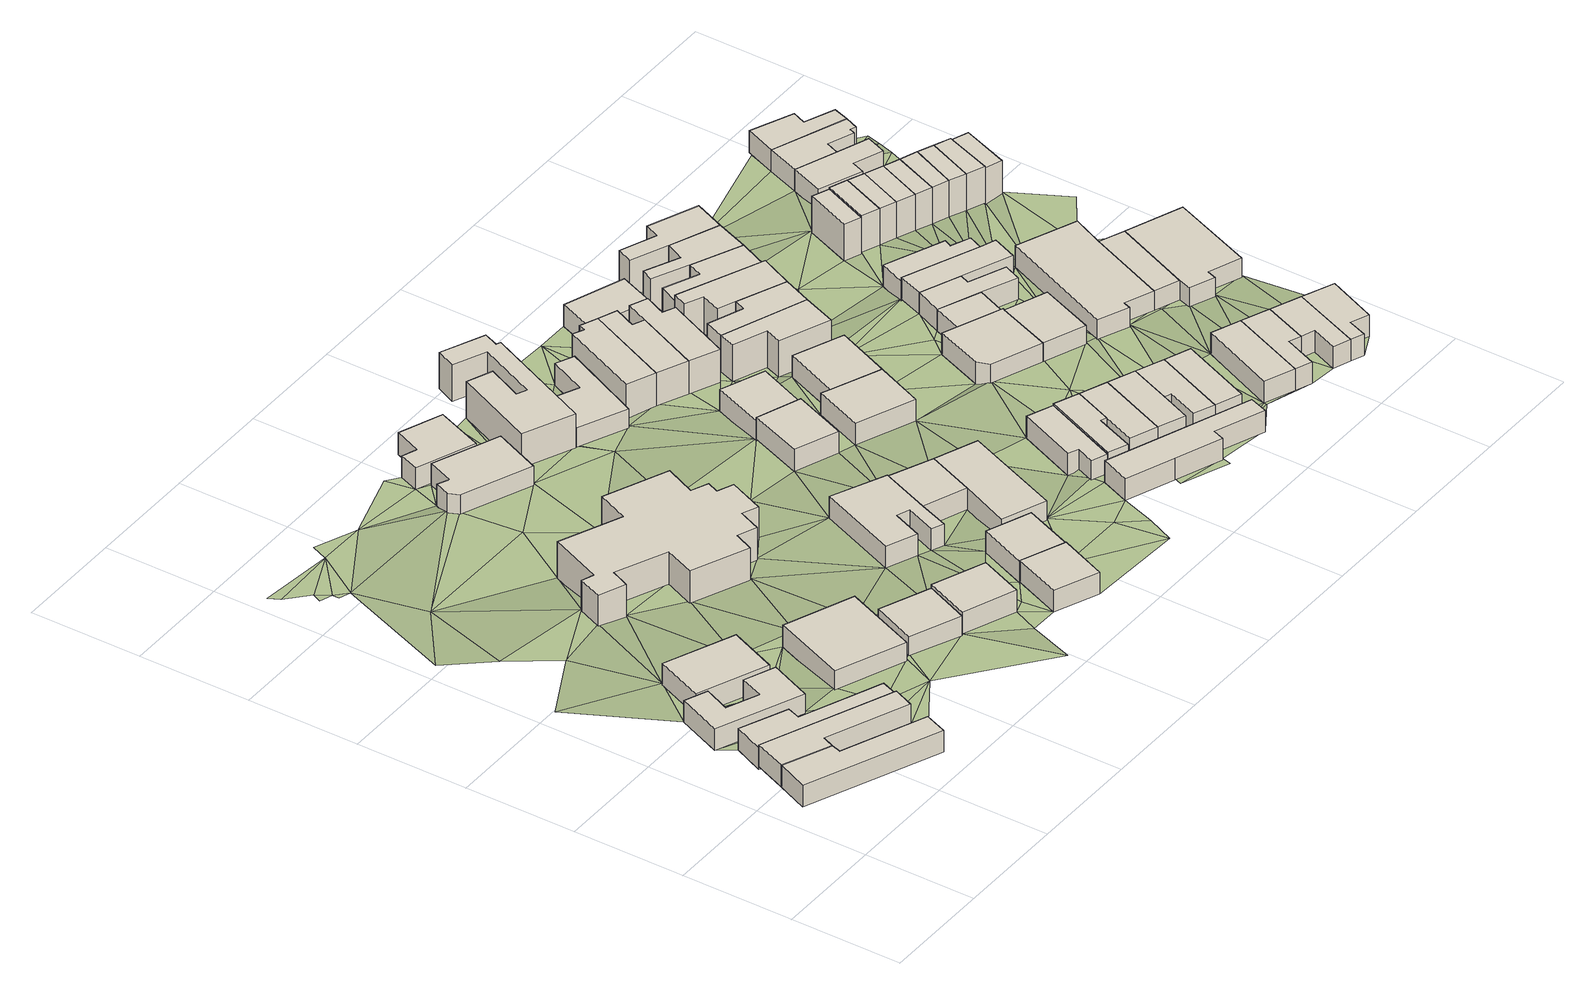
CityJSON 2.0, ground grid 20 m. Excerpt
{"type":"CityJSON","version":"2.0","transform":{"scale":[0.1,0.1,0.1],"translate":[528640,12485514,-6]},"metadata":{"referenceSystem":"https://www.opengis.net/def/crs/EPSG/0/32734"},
"CityObjects":{
"building1":{"type":"Building","attributes":{"address":"33 Aberdeen Street Woodstock Cape Town","building":"house","building:levels":1,"building_height":4.1,"plus_code":"4FRW3FC2+F9C","ground_height":13.81,"roof_height":17.91},"geometry":[{"type":"Solid","lod":"1","boundaries":[[[[0,1,2,3]],[[1,4,5,2]],[[4,6,7,5]],[[6,8,9,7]],[[8,10,11,9]],[[10,0,3,11]],[[3,2,5,7,9,11]],[[10,8,6,4,1,0]]]]}]},
"building2":{"type":"Building","attributes":{"address":"31 Aberdeen Street Woodstock Cape Town","building":"house","building:levels":1,"building_height":4.1,"plus_code":"4FRW3FC2+F9R","ground_height":13.81,"roof_height":17.91},"geometry":[{"type":"Solid","lod":"1","boundaries":[[[[1,0,3,2]],[[0,12,13,3]],[[12,14,15,13]],[[14,16,17,15]],[[16,18,19,17]],[[18,1,2,19]],[[2,3,13,15,17,19]],[[18,16,14,12,0,1]]]]}]},
"building3":{"type":"Building","attributes":{"address":"29 Aberdeen Street Woodstock Cape Town","building":"house","building:levels":1,"building_height":4.1,"plus_code":"4FRW3FC2+G94","ground_height":13.25,"roof_height":17.35},"geometry":[{"type":"Solid","lod":"1","boundaries":[[[[20,21,22,23]],[[21,24,25,22]],[[24,26,27,25]],[[26,28,29,27]],[[28,30,31,29]],[[30,20,23,31]],[[23,22,25,27,29,31]],[[30,28,26,24,21,20]]]]}]},
"building4":{"type":"Building","attributes":{"address":"Briggs Cottage (NOAH) 28 Aberdeen Street Woodstock Cape Town","building":"house","building:levels":1,"building:use":"residential","beds":"5","amenity":"social_facility","social_facility":"group_home","operator":"Neighbourhood Old Age Home (NOAH)","operator:type":"ngo","building_height":4.1,"plus_code":"4FRW3FC2+H85","ground_height":13.25,"roof_height":17.35},"geometry":[{"type":"Solid","lod":"1","boundaries":[[[[32,33,34,35]],[[33,36,37,34]],[[36,38,39,37]],[[38,40,41,39]],[[40,42,43,41]],[[42,44,45,43]],[[44,46,47,45]],[[46,32,35,47]],[[35,34,37,39,41,43,45,47]],[[46,44,42,40,38,36,33,32]]]]}]},
"building5":{"type":"Building","attributes":{"address":"25 Aberdeen Street Woodstock Cape Town","building":"house","building:levels":1,"building_height":4.1,"plus_code":"4FRW3FC2+H9Q","ground_height":12.96,"roof_height":17.06},"geometry":[{"type":"Solid","lod":"1","boundaries":[[[[48,49,50,51]],[[49,52,53,50]],[[52,54,55,53]],[[54,48,51,55]],[[51,50,53,55]],[[54,52,49,48]]]]}]},
"building6":{"type":"Building","attributes":{"address":"Pothier House (NOAH) Poitier House 2 Regent Square Woodstock Cape Town","building":"house","building:levels":1,"building:use":"residential","beds":"8","amenity":"social_facility","social_facility":"group_home","operator":"Neighbourhood Old Age Home (NOAH)","operator:type":"ngo","building_height":4.1,"plus_code":"4FRW3FC2+GFV","ground_height":12.96,"roof_height":17.06},"geometry":[{"type":"Solid","lod":"1","boundaries":[[[[56,57,58,59]],[[57,60,61,58]],[[60,62,63,61]],[[62,56,59,63]],[[59,58,61,63]],[[62,60,57,56]]]]}]},
"building7":{"type":"Building","attributes":{"address":"4 Regent Square Woodstock Cape Town","building":"house","building:levels":1,"building_height":4.1,"plus_code":"4FRW3FC2+GG6","ground_height":12.96,"roof_height":17.06},"geometry":[{"type":"Solid","lod":"1","boundaries":[[[[64,65,66,67]],[[65,68,69,66]],[[68,70,71,69]],[[70,64,67,71]],[[67,66,69,71]],[[70,68,65,64]]]]}]},
"building8":{"type":"Building","attributes":{"address":"Woodstock Baptist Church Woodstock Cape Town","building":"church","building:levels":2,"amenity":"place_of_worship","building_height":6.9,"plus_code":"4FRW3FC2+MFH","ground_height":10.85,"roof_height":17.75},"geometry":[{"type":"Solid","lod":"1","boundaries":[[[[72,73,74,75]],[[73,76,77,74]],[[76,78,79,77]],[[78,80,81,79]],[[80,82,83,81]],[[82,84,85,83]],[[84,86,87,85]],[[86,88,89,87]],[[88,90,91,89]],[[90,92,93,91]],[[92,94,95,93]],[[94,96,97,95]],[[96,98,99,97]],[[98,100,101,99]],[[100,102,103,101]],[[102,104,105,103]],[[104,106,107,105]],[[106,108,109,107]],[[108,110,111,109]],[[110,72,75,111]],[[75,74,77,79,81,83,85,87,89,91,93,95,97,99,101,103,105,107,109,111]],[[110,108,106,104,102,100,98,96,94,92,90,88,86,84,82,80,78,76,73,72]]]]}]},
"building9":{"type":"Building","attributes":{"address":"6 Regent Square Woodstock Cape Town","building":"house","building:levels":1,"building_height":4.1,"plus_code":"4FRW3FC2+GH2","ground_height":13.62,"roof_height":17.72},"geometry":[{"type":"Solid","lod":"1","boundaries":[[[[112,113,114,115]],[[113,116,117,114]],[[116,118,119,117]],[[118,112,115,119]],[[115,114,117,119]],[[118,116,113,112]]]]}]},
"building10":{"type":"Building","attributes":{"address":"58 Essex Street Woodstock Cape Town","building":"house","building:levels":1,"building_height":4.1,"plus_code":"4FRW3FC2+FJC","ground_height":13.62,"roof_height":17.72},"geometry":[{"type":"Solid","lod":"1","boundaries":[[[[120,121,122,123]],[[121,124,125,122]],[[124,126,127,125]],[[126,120,123,127]],[[123,122,125,127]],[[126,124,121,120]]]]}]},
"building11":{"type":"Building","attributes":{"address":"23 Aberdeen Street Woodstock Cape Town","building":"house","building:levels":1,"building_height":4.1,"plus_code":"4FRW3FC2+QGR","ground_height":10.06,"roof_height":14.16},"geometry":[{"type":"Solid","lod":"1","boundaries":[[[[128,129,130,131]],[[129,132,133,130]],[[132,134,135,133]],[[134,136,137,135]],[[136,138,139,137]],[[138,140,141,139]],[[140,128,131,141]],[[131,130,133,135,137,139,141]],[[140,138,136,134,132,129,128]]]]}]},
"building12":{"type":"Building","attributes":{"address":"56 Essex Street Woodstock Cape Town","building":"house","building:levels":1,"building_height":4.1,"plus_code":"4FRW3FC2+GJ3","ground_height":13.47,"roof_height":17.57},"geometry":[{"type":"Solid","lod":"1","boundaries":[[[[142,143,144,145]],[[143,146,147,144]],[[146,148,149,147]],[[148,142,145,149]],[[145,144,147,149]],[[148,146,143,142]]]]}]},
"building13":{"type":"Building","attributes":{"address":"21 Aberdeen Street Woodstock Cape Town","building":"house","building:levels":1,"building_height":4.1,"plus_code":"4FRW3FC2+RGJ","ground_height":10.06,"roof_height":14.16},"geometry":[{"type":"Solid","lod":"1","boundaries":[[[[150,151,152,153]],[[151,154,155,152]],[[154,156,157,155]],[[156,158,159,157]],[[158,160,161,159]],[[160,150,153,161]],[[153,152,155,157,159,161]],[[160,158,156,154,151,150]]]]}]},
"building14":{"type":"Building","attributes":{"address":"8 Regent Road Woodstock Cape Town","building":"house","building:levels":1,"building_height":4.1,"plus_code":"4FRW3FC2+HHQ","ground_height":12.81,"roof_height":16.91},"geometry":[{"type":"Solid","lod":"1","boundaries":[[[[162,163,164,165]],[[163,166,167,164]],[[166,168,169,167]],[[168,170,171,169]],[[170,172,173,171]],[[172,174,175,173]],[[174,176,177,175]],[[176,178,179,177]],[[178,162,165,179]],[[165,164,167,169,171,173,175,177,179]],[[178,176,174,172,170,168,166,163,162]]]]}]},
"building15":{"type":"Building","attributes":{"address":"10 Regent Road Woodstock Cape Town","building":"house","building:levels":1,"building_height":4.1,"plus_code":"4FRW3FC2+HJH","ground_height":12.68,"roof_height":16.78},"geometry":[{"type":"Solid","lod":"1","boundaries":[[[[180,181,182,183]],[[181,184,185,182]],[[184,186,187,185]],[[186,180,183,187]],[[183,182,185,187]],[[186,184,181,180]]]]}]},
"building16":{"type":"Building","attributes":{"address":"12 Regent Road Woodstock Cape Town","building":"house","building:levels":1,"building_height":4.1,"plus_code":"4FRW3FC2+GMR","ground_height":12.68,"roof_height":16.78},"geometry":[{"type":"Solid","lod":"1","boundaries":[[[[186,184,185,187]],[[184,188,189,185]],[[188,190,191,189]],[[190,192,193,191]],[[192,186,187,193]],[[187,185,189,191,193]],[[192,190,188,184,186]]]]}]},
"building17":{"type":"Building","attributes":{"address":"1 Regent Square Woodstock Cape Town","building":"house","building:levels":2,"building_height":6.9,"plus_code":"4FRW3FC2+RHF","ground_height":10.1,"roof_height":17},"geometry":[{"type":"Solid","lod":"1","boundaries":[[[[194,195,196,197]],[[195,198,199,196]],[[198,200,201,199]],[[200,202,203,201]],[[202,204,205,203]],[[204,206,207,205]],[[206,208,209,207]],[[208,210,211,209]],[[210,212,213,211]],[[212,214,215,213]],[[214,216,217,215]],[[216,194,197,217]],[[197,196,199,201,203,205,207,209,211,213,215,217]],[[216,214,212,210,208,206,204,202,200,198,195,194]]]]}]},
"building18":{"type":"Building","attributes":{"address":"3 Regent Square Woodstock Cape Town","building":"house","building:levels":1,"building_height":4.1,"plus_code":"4FRW3FC2+QJJ","ground_height":10.1,"roof_height":14.2},"geometry":[{"type":"Solid","lod":"1","boundaries":[[[[218,219,220,221]],[[219,222,223,220]],[[222,224,225,223]],[[224,226,227,225]],[[226,228,229,227]],[[228,218,221,229]],[[221,220,223,225,227,229]],[[228,226,224,222,219,218]]]]}]},
"building19":{"type":"Building","attributes":{"address":"13 Regent Square Woodstock Cape Town","building":"house","building:levels":1,"building_height":4.1,"plus_code":"4FRW3FC2+MJH","ground_height":11.91,"roof_height":16.01},"geometry":[{"type":"Solid","lod":"1","boundaries":[[[[230,231,232,233]],[[231,234,235,232]],[[234,236,237,235]],[[236,230,233,237]],[[233,232,235,237]],[[236,234,231,230]]]]}]},
"building20":{"type":"Building","attributes":{"address":"11 Regent Square Woodstock Cape Town","building":"house","building:levels":1,"building_height":4.1,"plus_code":"4FRW3FC2+PM3","ground_height":11.24,"roof_height":15.34},"geometry":[{"type":"Solid","lod":"1","boundaries":[[[[238,239,240,241]],[[239,242,243,240]],[[242,244,245,243]],[[244,238,241,245]],[[241,240,243,245]],[[244,242,239,238]]]]}]},
"building21":{"type":"Building","attributes":{"address":"5 Regent Square Woodstock Cape Town","building":"house","building:levels":2,"building_height":6.9,"plus_code":"4FRW3FC2+QJQ","ground_height":10.25,"roof_height":17.15},"geometry":[{"type":"Solid","lod":"1","boundaries":[[[[246,247,248,249]],[[247,250,251,248]],[[250,252,253,251]],[[252,254,255,253]],[[254,256,257,255]],[[256,246,249,257]],[[249,248,251,253,255,257]],[[256,254,252,250,247,246]]]]}]},
"building22":{"type":"Building","attributes":{"address":"14 Regent Road Woodstock Cape Town","building":"house","building:levels":1,"building_height":4.1,"plus_code":"4FRW3FC2+GPW","ground_height":12.68,"roof_height":16.78},"geometry":[{"type":"Solid","lod":"1","boundaries":[[[[258,259,260,261]],[[259,262,263,260]],[[262,264,265,263]],[[264,266,267,265]],[[266,268,269,267]],[[268,258,261,269]],[[261,260,263,265,267,269]],[[268,266,264,262,259,258]]]]}]},
"building23":{"type":"Building","attributes":{"address":"44 Essex Street Woodstock Cape Town","building":"house","building:levels":1,"building_height":4.1,"plus_code":"4FRW3FC2+MP2","ground_height":11.95,"roof_height":16.05},"geometry":[{"type":"Solid","lod":"1","boundaries":[[[[270,271,272,273]],[[271,274,275,272]],[[274,276,277,275]],[[276,278,279,277]],[[278,270,273,279]],[[273,272,275,277,279]],[[278,276,274,271,270]]]]}]},
"building24":{"type":"Building","attributes":{"address":"7 Regent Square Woodstock Cape Town","building":"house","building:levels":2,"building_height":6.9,"plus_code":"4FRW3FC2+QMF","ground_height":10.25,"roof_height":17.15},"geometry":[{"type":"Solid","lod":"1","boundaries":[[[[280,281,282,283]],[[281,284,285,282]],[[284,246,249,285]],[[246,256,257,249]],[[256,286,287,257]],[[286,280,283,287]],[[283,282,285,249,257,287]],[[286,256,246,284,281,280]]]]}]},
"building25":{"type":"Building","attributes":{"address":"16 Regent Road Woodstock Cape Town","building":"house","building:levels":1,"building_height":4.1,"plus_code":"4FRW3FC2+GQR","ground_height":12.93,"roof_height":17.03},"geometry":[{"type":"Solid","lod":"1","boundaries":[[[[288,289,290,291]],[[289,292,293,290]],[[292,294,295,293]],[[294,296,297,295]],[[296,298,299,297]],[[298,288,291,299]],[[291,290,293,295,297,299]],[[298,296,294,292,289,288]]]]}]},
"building26":{"type":"Building","attributes":{"address":"47 Essex Street Woodstock Cape Town","building":"house","building:levels":1,"building_height":4.1,"plus_code":"4FRW3FC2+FQJ","ground_height":13.47,"roof_height":17.57},"geometry":[{"type":"Solid","lod":"1","boundaries":[[[[300,301,302,303]],[[301,304,305,302]],[[304,306,307,305]],[[306,308,309,307]],[[308,310,311,309]],[[310,312,313,311]],[[312,300,303,313]],[[303,302,305,307,309,311,313]],[[312,310,308,306,304,301,300]]]]}]},
"building27":{"type":"Building","attributes":{"address":"9 Regent Square Woodstock Cape Town","building":"house","building:levels":2,"building_height":6.9,"plus_code":"4FRW3FC2+QM8","ground_height":10.25,"roof_height":17.15},"geometry":[{"type":"Solid","lod":"1","boundaries":[[[[280,286,287,283]],[[286,314,315,287]],[[314,316,317,315]],[[316,318,319,317]],[[318,320,321,319]],[[320,322,323,321]],[[322,280,283,323]],[[283,287,315,317,319,321,323]],[[322,320,318,316,314,286,280]]]]}]},
"building28":{"type":"Building","attributes":{"address":"18 Regent Road Woodstock Cape Town","building":"house","building:levels":1,"building_height":4.1,"plus_code":"4FRW3FC2+GQ7","ground_height":12.93,"roof_height":17.03},"geometry":[{"type":"Solid","lod":"1","boundaries":[[[[298,296,297,299]],[[296,324,325,297]],[[324,326,327,325]],[[326,328,329,327]],[[328,298,299,329]],[[299,297,325,327,329]],[[328,326,324,296,298]]]]}]},
"building29":{"type":"Building","attributes":{"address":"42 Essex Street Woodstock Cape Town","building":"house","building:levels":1,"building_height":4.1,"plus_code":"4FRW3FC2+MPM","ground_height":11.95,"roof_height":16.05},"geometry":[{"type":"Solid","lod":"1","boundaries":[[[[270,330,331,273]],[[330,332,333,331]],[[332,271,272,333]],[[271,270,273,272]],[[273,331,333,272]],[[271,332,330,270]]]]}]},
"building30":{"type":"Building","attributes":{"address":"40 Essex Street Woodstock Cape Town","building":"house","building:levels":2,"building_height":6.9,"plus_code":"4FRW3FC2+PP8","ground_height":11.22,"roof_height":18.12},"geometry":[{"type":"Solid","lod":"1","boundaries":[[[[334,335,336,337]],[[335,338,339,336]],[[338,340,341,339]],[[340,342,343,341]],[[342,344,345,343]],[[344,334,337,345]],[[337,336,339,341,343,345]],[[344,342,340,338,335,334]]]]}]},
"building31":{"type":"Building","attributes":{"address":"20 Regent Road Woodstock Cape Town","building":"house","building:levels":1,"building_height":4.1,"plus_code":"4FRW3FC2+GQH","ground_height":12.93,"roof_height":17.03},"geometry":[{"type":"Solid","lod":"1","boundaries":[[[[328,326,327,329]],[[326,346,347,327]],[[346,348,349,347]],[[348,350,351,349]],[[350,328,329,351]],[[329,327,347,349,351]],[[350,348,346,326,328]]]]}]},
"building32":{"type":"Building","attributes":{"address":"30A Essex Street Woodstock Cape Town","building":"house","building:levels":1,"building_height":4.1,"plus_code":"4FRW3FC2+RPC","ground_height":10.25,"roof_height":14.35},"geometry":[{"type":"Solid","lod":"1","boundaries":[[[[352,353,354,355]],[[353,356,357,354]],[[356,358,359,357]],[[358,352,355,359]],[[355,354,357,359]],[[358,356,353,352]]]]}]},
"building33":{"type":"Building","attributes":{"address":"38 Essex Street Woodstock Cape Town","building":"house","building:levels":2,"building_height":6.9,"plus_code":"4FRW3FC2+PPQ","ground_height":11.22,"roof_height":18.12},"geometry":[{"type":"Solid","lod":"1","boundaries":[[[[334,360,361,337]],[[360,362,363,361]],[[362,364,365,363]],[[364,366,367,365]],[[366,335,336,367]],[[335,334,337,336]],[[337,361,363,365,367,336]],[[335,366,364,362,360,334]]]]}]},
"building34":{"type":"Building","attributes":{"address":"22 Regent Road Woodstock Cape Town","building":"house","building:levels":1,"building_height":4.1,"plus_code":"4FRW3FC2+GR7","ground_height":12.93,"roof_height":17.03},"geometry":[{"type":"Solid","lod":"1","boundaries":[[[[350,348,349,351]],[[348,368,369,349]],[[368,370,371,369]],[[370,372,373,371]],[[372,374,375,373]],[[374,350,351,375]],[[351,349,369,371,373,375]],[[374,372,370,368,348,350]]]]}]},
"building35":{"type":"Building","attributes":{"address":"36 Essex Street Woodstock Cape Town","building":"house","building:levels":2,"building_height":6.9,"plus_code":"4FRW3FC2+QP9","ground_height":11.22,"roof_height":18.12},"geometry":[{"type":"Solid","lod":"1","boundaries":[[[[360,376,377,361]],[[376,378,379,377]],[[378,380,381,379]],[[380,382,383,381]],[[382,384,385,383]],[[384,362,363,385]],[[362,360,361,363]],[[361,377,379,381,383,385,363]],[[362,384,382,380,378,376,360]]]]}]},
"building36":{"type":"Building","attributes":{"address":"24 Regent Road Woodstock Cape Town","building":"house","building:levels":1,"building_height":4.1,"plus_code":"4FRW3FC2+GR4","ground_height":12.93,"roof_height":17.03},"geometry":[{"type":"Solid","lod":"1","boundaries":[[[[374,372,373,375]],[[372,386,387,373]],[[386,388,389,387]],[[388,374,375,389]],[[375,373,387,389]],[[388,386,372,374]]]]}]},
"building37":{"type":"Building","attributes":{"address":"45 Essex Street Woodstock Cape Town","building":"house","building:levels":1,"building_height":4.1,"plus_code":"4FRW3FC2+JQH","ground_height":12.08,"roof_height":16.18},"geometry":[{"type":"Solid","lod":"1","boundaries":[[[[390,391,392,393]],[[391,394,395,392]],[[394,396,397,395]],[[396,398,399,397]],[[398,400,401,399]],[[400,402,403,401]],[[402,404,405,403]],[[404,390,393,405]],[[393,392,395,397,399,401,403,405]],[[404,402,400,398,396,394,391,390]]]]}]},
"building38":{"type":"Building","attributes":{"address":"34 Essex Street Woodstock Cape Town","building":"house","building:levels":2,"building_height":6.9,"plus_code":"4FRW3FC2+QQF","ground_height":10.25,"roof_height":17.15},"geometry":[{"type":"Solid","lod":"1","boundaries":[[[[406,407,408,409]],[[407,410,411,408]],[[410,412,413,411]],[[412,414,415,413]],[[414,416,417,415]],[[416,406,409,417]],[[409,408,411,413,415,417]],[[416,414,412,410,407,406]]]]}]},
"building39":{"type":"Building","attributes":{"address":"32 Essex Street Woodstock Cape Town","building":"house","building:levels":2,"building_height":6.9,"plus_code":"4FRW3FC2+QQV","ground_height":10.25,"roof_height":17.15},"geometry":[{"type":"Solid","lod":"1","boundaries":[[[[407,418,419,408]],[[418,420,421,419]],[[420,422,423,421]],[[422,424,425,423]],[[424,426,427,425]],[[426,410,411,427]],[[410,407,408,411]],[[408,419,421,423,425,427,411]],[[410,426,424,422,420,418,407]]]]}]},
"building40":{"type":"Building","attributes":{"address":"43 Essex Street Woodstock Cape Town","building":"house","building:levels":1,"building_height":4.1,"plus_code":"4FRW3FC2+JRV","ground_height":12.08,"roof_height":16.18},"geometry":[{"type":"Solid","lod":"1","boundaries":[[[[398,396,397,399]],[[396,428,429,397]],[[428,430,431,429]],[[430,398,399,431]],[[399,397,429,431]],[[430,428,396,398]]]]}]},
"building41":{"type":"Building","attributes":{"address":"26 Regent Road Woodstock Cape Town","building":"house","building:levels":1,"building_height":4.1,"plus_code":"4FRW3FC2+FVV","ground_height":13.96,"roof_height":18.06},"geometry":[{"type":"Solid","lod":"1","boundaries":[[[[432,433,434,435]],[[433,436,437,434]],[[436,438,439,437]],[[438,432,435,439]],[[435,434,437,439]],[[438,436,433,432]]]]}]},
"building42":{"type":"Building","attributes":{"address":"Jou Ma Se Kos Regent Road Woodstock Cape Town","building":"retail","building:levels":1,"amenity":"fast_food","building_height":4.1,"plus_code":"4FRW3FC2+JR4","ground_height":12.08,"roof_height":16.18},"geometry":[{"type":"Solid","lod":"1","boundaries":[[[[390,440,441,393]],[[440,442,443,441]],[[442,391,392,443]],[[391,390,393,392]],[[393,441,443,392]],[[391,442,440,390]]]]}]},
"building43":{"type":"Building","attributes":{"address":"30 Essex Street Woodstock Cape Town","building":"house","building:levels":2,"building_height":6.9,"plus_code":"4FRW3FC2+RQ8","ground_height":10.25,"roof_height":17.15},"geometry":[{"type":"Solid","lod":"1","boundaries":[[[[418,444,445,419]],[[444,446,447,445]],[[446,448,449,447]],[[448,450,451,449]],[[450,452,453,451]],[[452,420,421,453]],[[420,418,419,421]],[[419,445,447,449,451,453,421]],[[420,452,450,448,446,444,418]]]]}]},
"building44":{"type":"Building","attributes":{"address":"28 Regent Road Woodstock Cape Town","building":"house","building:levels":1,"building_height":4.1,"plus_code":"4FRW3FC2+FVX","ground_height":13.96,"roof_height":18.06},"geometry":[{"type":"Solid","lod":"1","boundaries":[[[[433,432,435,434]],[[432,454,455,435]],[[454,456,457,455]],[[456,458,459,457]],[[458,460,461,459]],[[460,433,434,461]],[[434,435,455,457,459,461]],[[460,458,456,454,432,433]]]]}]},
"building45":{"type":"Building","attributes":{"address":"41 Essex Street Woodstock Cape Town","building":"house","building:levels":1,"building_height":4.1,"plus_code":"4FRW3FC2+MR4","ground_height":12.08,"roof_height":16.18},"geometry":[{"type":"Solid","lod":"1","boundaries":[[[[430,428,429,431]],[[428,462,463,429]],[[462,464,465,463]],[[464,466,467,465]],[[466,468,469,467]],[[468,470,471,469]],[[470,430,431,471]],[[431,429,463,465,467,469,471]],[[470,468,466,464,462,428,430]]]]}]},
"building46":{"type":"Building","attributes":{"address":"39 Essex Street Woodstock Cape Town","building":"house","building:levels":1,"building_height":4.1,"plus_code":"4FRW3FC2+MRH","ground_height":12.08,"roof_height":16.18},"geometry":[{"type":"Solid","lod":"1","boundaries":[[[[470,468,469,471]],[[468,472,473,469]],[[472,474,475,473]],[[474,476,477,475]],[[476,478,479,477]],[[478,470,471,479]],[[471,469,473,475,477,479]],[[478,476,474,472,468,470]]]]}]},
"building47":{"type":"Building","attributes":{"address":"30 Regent Road Woodstock Cape Town","building":"house","building:levels":1,"building_height":4.1,"plus_code":"4FRW3FC2+FWM","ground_height":13.96,"roof_height":18.06},"geometry":[{"type":"Solid","lod":"1","boundaries":[[[[460,458,459,461]],[[458,480,481,459]],[[480,482,483,481]],[[482,484,485,483]],[[484,486,487,485]],[[486,460,461,487]],[[461,459,481,483,485,487]],[[486,484,482,480,458,460]]]]}]},
"building48":{"type":"Building","attributes":{"address":"37 Essex Street Woodstock Cape Town","building":"house","building:levels":1,"building_height":4.1,"plus_code":"4FRW3FC2+MVR","ground_height":11.22,"roof_height":15.32},"geometry":[{"type":"Solid","lod":"1","boundaries":[[[[488,489,490,491]],[[489,492,493,490]],[[492,494,495,493]],[[494,496,497,495]],[[496,498,499,497]],[[498,488,491,499]],[[491,490,493,495,497,499]],[[498,496,494,492,489,488]]]]}]},
"building49":{"type":"Building","attributes":{"address":"32 Regent Road Woodstock Cape Town","building":"house","building:levels":1,"building_height":4.1,"plus_code":"4FRW3FC2+FWH","ground_height":13.96,"roof_height":18.06},"geometry":[{"type":"Solid","lod":"1","boundaries":[[[[486,484,485,487]],[[484,500,501,485]],[[500,502,503,501]],[[502,504,505,503]],[[504,506,507,505]],[[506,486,487,507]],[[487,485,501,503,505,507]],[[506,504,502,500,484,486]]]]}]},
"building50":{"type":"Building","attributes":{"address":"Neighbourhood Old Aged Homes - N O A H 17 Regent Road Woodstock Cape Town","building":"office","building:levels":1,"building_height":4.1,"plus_code":"4FRW3FC2+JV5","ground_height":12.24,"roof_height":16.34},"geometry":[{"type":"Solid","lod":"1","boundaries":[[[[508,509,510,511]],[[509,512,513,510]],[[512,514,515,513]],[[514,516,517,515]],[[516,518,519,517]],[[518,520,521,519]],[[520,508,511,521]],[[511,510,513,515,517,519,521]],[[520,518,516,514,512,509,508]]]]}]},
"building51":{"type":"Building","attributes":{"address":"1 Dublin Street Mews Woodstock Cape Town","building":"house","building:levels":2,"building_height":6.9,"plus_code":"4FRW3FC2+QV2","ground_height":11.22,"roof_height":18.12},"geometry":[{"type":"Solid","lod":"1","boundaries":[[[[522,523,524,525]],[[523,526,527,524]],[[526,528,529,527]],[[528,522,525,529]],[[525,524,527,529]],[[528,526,523,522]]]]}]},
"building52":{"type":"Building","attributes":{"address":"2 Dublin Street Mews Woodstock Cape Town","building":"house","building:levels":2,"building_height":6.9,"plus_code":"4FRW3FC2+QV3","ground_height":11.55,"roof_height":18.45},"geometry":[{"type":"Solid","lod":"1","boundaries":[[[[530,531,532,533]],[[531,534,535,532]],[[534,536,537,535]],[[536,530,533,537]],[[533,532,535,537]],[[536,534,531,530]]]]}]},
"building53":{"type":"Building","attributes":{"address":"Woodstock Centre Regent Road Woodstock Cape Town","building":"yes","building:levels":1,"operator":"NOAH","building_height":4.1,"plus_code":"4FRW3FC2+HWV","ground_height":12.24,"roof_height":16.34},"geometry":[{"type":"Solid","lod":"1","boundaries":[[[[508,538,539,511]],[[538,540,541,539]],[[540,509,510,541]],[[509,508,511,510]],[[511,539,541,510]],[[509,540,538,508]]]]}]},
"building54":{"type":"Building","attributes":{"address":"3 Dublin Street Mews Woodstock Cape Town","building":"house","building:levels":2,"building_height":6.9,"plus_code":"4FRW3FC2+PVW","ground_height":11.55,"roof_height":18.45},"geometry":[{"type":"Solid","lod":"1","boundaries":[[[[542,530,533,543]],[[530,536,537,533]],[[536,544,545,537]],[[544,542,543,545]],[[543,533,537,545]],[[544,536,530,542]]]]}]},
"building55":{"type":"Building","attributes":{"address":"4 Dublin Street Mews Woodstock Cape Town","building":"house","building:levels":2,"building_height":6.9,"plus_code":"4FRW3FC2+PVX","ground_height":11.55,"roof_height":18.45},"geometry":[{"type":"Solid","lod":"1","boundaries":[[[[546,542,543,547]],[[542,544,545,543]],[[544,548,549,545]],[[548,546,547,549]],[[547,543,545,549]],[[548,544,542,546]]]]}]},
"building56":{"type":"Building","attributes":{"address":"NOAH Clinic 19 Regent Street Woodstock 7915 Cape Town","building":"clinic","building:levels":1,"amenity":"clinic","operator":"NOAH","operator:type":"ngo","building_height":4.1,"plus_code":"4FRW3FC2+HXJ","ground_height":12.24,"roof_height":16.34},"geometry":[{"type":"Solid","lod":"1","boundaries":[[[[540,538,539,541]],[[538,550,551,539]],[[550,552,553,551]],[[552,554,555,553]],[[554,556,557,555]],[[556,558,559,557]],[[558,540,541,559]],[[541,539,551,553,555,557,559]],[[558,556,554,552,550,538,540]]]]}]},
"building57":{"type":"Building","attributes":{"address":"5 Dublin Street Mews Woodstock Cape Town","building":"house","building:levels":2,"building_height":6.9,"plus_code":"4FRW3FC2+PWJ","ground_height":11.55,"roof_height":18.45},"geometry":[{"type":"Solid","lod":"1","boundaries":[[[[560,546,547,561]],[[546,548,549,547]],[[548,562,563,549]],[[562,560,561,563]],[[561,547,549,563]],[[562,548,546,560]]]]}]},
"building58":{"type":"Building","attributes":{"address":"6 Dublin Street Mews Woodstock Cape Town","building":"house","building:levels":2,"building_height":6.9,"plus_code":"4FRW3FC2+PWM","ground_height":11.55,"roof_height":18.45},"geometry":[{"type":"Solid","lod":"1","boundaries":[[[[564,560,561,565]],[[560,562,563,561]],[[562,566,567,563]],[[566,564,565,567]],[[565,561,563,567]],[[566,562,560,564]]]]}]},
"building59":{"type":"Building","attributes":{"address":"7 Dublin Street Mews Woodstock Cape Town","building":"house","building:levels":2,"building_height":6.9,"plus_code":"4FRW3FC2+PWG","ground_height":11.55,"roof_height":18.45},"geometry":[{"type":"Solid","lod":"1","boundaries":[[[[568,564,565,569]],[[564,566,567,565]],[[566,570,571,567]],[[570,568,569,571]],[[569,565,567,571]],[[570,566,564,568]]]]}]},
"building60":{"type":"Building","attributes":{"address":"Essex Street Woodstock Cape Town","building":"house","building:levels":1,"building_height":4.1,"plus_code":"4FRW3FC2+QWJ","ground_height":10.76,"roof_height":14.86},"geometry":[{"type":"Solid","lod":"1","boundaries":[[[[572,573,574,575]],[[573,576,577,574]],[[576,578,579,577]],[[578,580,581,579]],[[580,582,583,581]],[[582,584,585,583]],[[584,572,575,585]],[[575,574,577,579,581,583,585]],[[584,582,580,578,576,573,572]]]]}]},
"building61":{"type":"Building","attributes":{"address":"8 Dublin Street Mews Woodstock Cape Town","building":"house","building:levels":2,"building_height":6.9,"plus_code":"4FRW3FC2+PWH","ground_height":11.55,"roof_height":18.45},"geometry":[{"type":"Solid","lod":"1","boundaries":[[[[586,568,569,587]],[[568,570,571,569]],[[570,588,589,571]],[[588,586,587,589]],[[587,569,571,589]],[[588,570,568,586]]]]}]},
"building62":{"type":"Building","attributes":{"address":"Essex Street Woodstock Cape Town","building":"house","building:levels":1,"building_height":4.1,"plus_code":"4FRW3FC2+RW7","ground_height":10.76,"roof_height":14.86},"geometry":[{"type":"Solid","lod":"1","boundaries":[[[[590,572,575,591]],[[572,584,585,575]],[[584,592,593,585]],[[592,594,595,593]],[[594,596,597,595]],[[596,598,599,597]],[[598,600,601,599]],[[600,590,591,601]],[[591,575,585,593,595,597,599,601]],[[600,598,596,594,592,584,572,590]]]]}]},
"building63":{"type":"Building","attributes":{"address":"9 Dublin Street Mews Woodstock Cape Town","building":"house","building:levels":2,"building_height":6.9,"plus_code":"4FRW3FC2+PX6","ground_height":11.28,"roof_height":18.18},"geometry":[{"type":"Solid","lod":"1","boundaries":[[[[602,603,604,605]],[[603,606,607,604]],[[606,608,609,607]],[[608,602,605,609]],[[605,604,607,609]],[[608,606,603,602]]]]}]},
"building64":{"type":"Building","attributes":{"address":"Essex Street Woodstock Cape Town","building":"house","building:levels":1,"building_height":4.1,"plus_code":"4FRW3FC2+RWF","ground_height":10.76,"roof_height":14.86},"geometry":[{"type":"Solid","lod":"1","boundaries":[[[[590,600,601,591]],[[600,610,611,601]],[[610,612,613,611]],[[612,614,615,613]],[[614,616,617,615]],[[616,590,591,617]],[[591,601,611,613,615,617]],[[616,614,612,610,600,590]]]]}]},
"terrain1":{"type":"TINRelief","geometry":[{"type":"CompositeSurface","lod":"1","boundaries":[[[618,619,620]],[[620,621,618]],[[32,30,622]],[[619,8,620]],[[14,621,620]],[[622,623,32]],[[46,44,624]],[[625,46,626]],[[46,624,626]],[[622,627,623]],[[38,44,42]],[[14,620,8]],[[40,38,42]],[[624,44,38]],[[625,626,628]],[[627,629,623]],[[630,624,38]],[[631,632,633]],[[630,38,36]],[[36,623,634]],[[623,629,634]],[[14,8,635]],[[16,14,635]],[[626,636,628]],[[632,628,637]],[[631,633,638]],[[635,629,16]],[[36,57,630]],[[632,637,633]],[[634,57,36]],[[626,54,639]],[[629,640,634]],[[641,642,643]],[[636,626,639]],[[54,630,57]],[[636,637,628]],[[641,644,638]],[[645,646,647]],[[629,635,640]],[[645,647,642]],[[642,641,645]],[[645,641,638]],[[57,648,54]],[[635,649,640]],[[100,633,637]],[[54,650,639]],[[648,650,54]],[[649,635,113]],[[633,651,638]],[[100,637,652]],[[68,640,649]],[[638,653,645]],[[57,56,648]],[[654,113,635]],[[655,656,639]],[[640,68,56]],[[639,650,655]],[[657,633,100]],[[645,653,658]],[[648,659,650]],[[638,651,653]],[[659,648,56]],[[660,633,657]],[[68,112,56]],[[654,661,113]],[[651,633,660]],[[116,113,661]],[[100,662,96]],[[657,100,96]],[[112,166,56]],[[659,56,166]],[[661,124,116]],[[132,653,651]],[[663,664,659]],[[116,124,665]],[[653,132,156]],[[659,166,663]],[[116,665,118]],[[653,156,666]],[[124,121,665]],[[168,112,118]],[[166,112,168]],[[121,118,665]],[[657,667,660]],[[667,657,96]],[[668,669,663]],[[128,132,129]],[[128,156,132]],[[666,156,154]],[[163,663,166]],[[118,121,670]],[[663,163,668]],[[174,168,118]],[[118,670,174]],[[156,128,158]],[[671,672,673]],[[671,674,675]],[[168,174,172]],[[675,668,676]],[[176,174,670]],[[170,168,172]],[[676,668,163]],[[667,96,677]],[[96,672,677]],[[675,676,671]],[[672,671,676]],[[128,678,158]],[[176,670,679]],[[126,680,120]],[[681,678,667]],[[679,670,143]],[[682,681,667]],[[184,178,176]],[[176,679,184]],[[678,683,158]],[[684,143,120]],[[163,234,676]],[[158,683,685]],[[682,667,677]],[[678,681,214]],[[679,143,684]],[[676,231,672]],[[234,163,162]],[[120,686,684]],[[686,120,680]],[[678,214,683]],[[677,672,231]],[[677,687,682]],[[231,676,234]],[[687,226,682]],[[677,688,687]],[[686,680,689]],[[162,236,234]],[[300,684,686]],[[212,210,208]],[[300,686,689]],[[688,677,231]],[[276,162,186]],[[682,226,195]],[[162,276,236]],[[206,212,208]],[[684,300,312]],[[312,690,684]],[[192,684,264]],[[690,264,684]],[[691,692,688]],[[688,231,244]],[[693,222,226]],[[694,688,692]],[[222,195,226]],[[691,688,244]],[[278,276,186]],[[236,276,274]],[[186,192,278]],[[690,312,695]],[[690,696,264]],[[236,274,230]],[[697,695,312]],[[264,262,192]],[[694,692,252]],[[691,244,698]],[[252,222,694]],[[222,699,195]],[[262,278,192]],[[700,701,702]],[[274,242,230]],[[703,698,244]],[[699,222,252]],[[244,242,338]],[[294,697,704]],[[703,244,338]],[[700,702,705]],[[697,706,704]],[[250,247,252]],[[274,271,332]],[[312,707,697]],[[274,332,242]],[[252,247,699]],[[296,294,704]],[[703,338,335]],[[242,342,338]],[[699,247,358]],[[247,246,358]],[[242,332,342]],[[262,708,278]],[[703,335,366]],[[706,697,707]],[[342,340,338]],[[358,246,284]],[[262,288,708]],[[284,709,710]],[[358,356,699]],[[270,278,402]],[[711,700,712]],[[713,714,706]],[[703,366,715]],[[358,284,322]],[[322,284,710]],[[716,342,332]],[[278,708,402]],[[706,707,713]],[[717,288,298]],[[366,380,715]],[[380,366,384]],[[714,713,718]],[[358,322,352]],[[366,364,384]],[[708,288,717]],[[718,719,714]],[[720,715,378]],[[721,716,332]],[[720,378,320]],[[380,378,715]],[[707,722,713]],[[298,328,717]],[[382,380,384]],[[352,322,320]],[[384,364,362]],[[400,270,402]],[[721,270,400]],[[414,320,378]],[[320,414,352]],[[707,723,722]],[[717,328,350]],[[724,707,712]],[[414,426,352]],[[708,717,725]],[[707,438,723]],[[424,352,426]],[[438,707,724]],[[424,353,352]],[[721,400,726]],[[414,727,426]],[[716,721,478]],[[727,414,728]],[[717,350,729]],[[452,353,424]],[[723,438,730]],[[726,400,398]],[[724,432,438]],[[717,729,725]],[[478,334,716]],[[470,721,726]],[[353,452,450]],[[452,424,731]],[[398,430,726]],[[350,374,732]],[[724,454,432]],[[360,334,733]],[[731,424,734]],[[478,721,470]],[[730,438,436]],[[732,729,350]],[[470,726,430]],[[733,376,360]],[[735,374,730]],[[736,737,450]],[[733,334,498]],[[334,478,498]],[[735,732,374]],[[738,376,733]],[[396,394,428]],[[735,730,436]],[[456,454,458]],[[391,739,394]],[[458,454,482]],[[739,729,732]],[[428,394,740]],[[482,480,458]],[[394,739,740]],[[436,741,735]],[[526,733,498]],[[742,436,433]],[[743,738,733]],[[744,468,466]],[[745,737,746]],[[514,739,732]],[[735,747,748]],[[749,738,743]],[[742,741,436]],[[740,739,750]],[[747,735,741]],[[743,733,526]],[[468,744,750]],[[498,534,526]],[[500,504,502]],[[750,744,740]],[[743,746,749]],[[751,433,460]],[[534,498,536]],[[514,750,739]],[[751,742,433]],[[747,741,752]],[[498,753,536]],[[742,752,741]],[[751,460,486]],[[753,754,755]],[[750,514,756]],[[757,756,755]],[[536,753,544]],[[756,514,758]],[[572,746,743]],[[548,544,753]],[[486,759,751]],[[562,753,755]],[[759,486,760]],[[531,761,743]],[[751,759,762]],[[512,758,514]],[[562,548,753]],[[755,756,570]],[[530,761,531]],[[761,572,743]],[[588,756,758]],[[590,746,572]],[[562,755,566]],[[530,542,761]],[[512,509,540]],[[755,570,566]],[[763,746,590]],[[761,542,764]],[[756,588,570]],[[758,512,765]],[[540,766,512]],[[542,546,764]],[[758,765,588]],[[764,546,560]],[[767,764,560]],[[765,512,768]],[[769,764,767]],[[560,564,770]],[[560,770,767]],[[568,770,564]],[[594,592,771]],[[586,770,568]],[[772,594,771]],[[767,770,773]],[[772,767,774]],[[773,774,767]],[[594,772,598]],[[598,596,594]],[[774,775,772]],[[772,775,598]],[[776,614,612]],[[777,600,598]],[[775,777,598]],[[612,610,776]]]}]}
},
"vertices":[
[116,139,41],[31,175,41],[31,175,82],[116,139,82],[6,119,41],[6,119,82],[244,21,41],[244,21,82],[260,61,41],[260,61,82],[111,122,41],[111,122,82],
[125,160,41],[125,160,82],[271,100,41],[271,100,82],[287,137,41],[287,137,82],[55,233,41],[55,233,82],
[55,233,35],[287,137,35],[287,137,76],[55,233,76],[299,169,35],[299,169,76],[155,228,35],[155,228,76],[163,251,35],[163,251,76],[79,287,35],[79,287,76],
[58,316,35],[209,252,35],[209,252,76],[58,316,76],[241,328,35],[241,328,76],[186,351,35],[186,351,76],[169,309,35],[169,309,76],[112,333,35],[112,333,76],[132,379,35],[132,379,76],[91,396,35],[91,396,76],
[155,479,32],[119,393,32],[119,393,73],[155,479,73],[243,341,32],[243,341,73],[279,427,32],[279,427,73],
[462,333,32],[339,382,32],[339,382,73],[462,333,73],[286,250,32],[286,250,73],[409,201,32],[409,201,73],
[512,169,32],[545,248,32],[545,248,73],[512,169,73],[455,285,32],[455,285,73],[422,206,32],[422,206,73],
[389,626,11],[366,572,11],[366,572,80],[389,626,80],[467,529,11],[467,529,80],[482,563,11],[482,563,80],[516,549,11],[516,549,80],[533,589,11],[533,589,80],[561,577,11],[561,577,80],[588,641,11],[588,641,80],[559,653,11],[559,653,80],[568,674,11],[568,674,80],[538,687,11],[538,687,80],[562,742,11],[562,742,80],[449,790,11],[449,790,80],[425,734,11],[425,734,80],[315,781,11],[315,781,80],[275,687,11],[275,687,80],[254,695,11],[254,695,80],[236,652,11],[236,652,80],[283,632,11],[283,632,80],[298,665,11],[298,665,80],
[545,248,39],[512,169,39],[512,169,80],[545,248,80],[606,132,39],[606,132,80],[638,211,39],[638,211,80],
[750,139,39],[672,171,39],[672,171,80],[750,139,80],[637,85,39],[637,85,80],[715,53,39],[715,53,80],
[413,1080,3],[394,1034,3],[394,1034,44],[413,1080,44],[374,1043,3],[374,1043,44],[363,1016,3],[363,1016,44],[371,998,3],[371,998,44],[495,947,3],[495,947,44],[531,1032,3],[531,1032,44],
[750,139,37],[785,227,37],[785,227,78],[750,139,78],[707,258,37],[707,258,78],[672,171,37],[672,171,78],
[450,1166,3],[430,1118,3],[430,1118,44],[450,1166,44],[404,1128,3],[404,1128,44],[390,1093,3],[390,1093,44],[494,1052,3],[494,1052,44],[527,1136,3],[527,1136,44],
[748,467,31],[653,510,31],[653,510,72],[748,467,72],[595,366,31],[595,366,72],[649,344,31],[649,344,72],[670,397,31],[670,397,72],[693,388,31],[693,388,72],[671,334,31],[671,334,72],[693,325,31],[693,325,72],[713,379,31],[713,379,72],
[748,467,29],[713,379,29],[713,379,70],[748,467,70],[791,349,29],[791,349,70],[825,434,29],[825,434,70],
[753,261,29],[753,261,70],[832,230,29],[832,230,70],[901,404,29],[901,404,70],
[610,947,4],[697,1145,4],[697,1145,73],[610,947,73],[689,1148,4],[689,1148,73],[700,1174,4],[700,1174,73],[623,1208,4],[623,1208,73],[607,1173,4],[607,1173,73],[665,1148,4],[665,1148,73],[619,1043,4],[619,1043,73],[601,1051,4],[601,1051,73],[629,1113,4],[629,1113,73],[584,1132,4],[584,1132,73],[520,987,4],[520,987,73],
[697,909,4],[762,1053,4],[762,1053,45],[697,909,45],[730,1068,4],[730,1068,45],[700,1001,4],[700,1001,45],[648,1025,4],[648,1025,45],[612,947,4],[612,947,45],
[846,693,22],[768,722,22],[768,722,63],[846,693,63],[732,628,22],[732,628,63],[809,598,22],[809,598,63],
[768,722,15],[846,693,15],[846,693,56],[768,722,56],[882,783,15],[882,783,56],[804,814,15],[804,814,56],
[830,1056,5],[799,1069,5],[799,1069,74],[830,1056,74],[794,1057,5],[794,1057,74],[775,1066,5],[775,1066,74],[714,925,5],[714,925,74],[764,904,5],[764,904,74],
[983,221,29],[1040,360,29],[1040,360,70],[983,221,70],[994,378,29],[994,378,70],[950,272,29],[950,272,70],[968,264,29],[968,264,70],[955,232,29],[955,232,70],
[978,633,22],[891,669,22],[891,669,63],[978,633,63],[875,676,22],[875,676,63],[840,589,22],[840,589,63],[943,547,22],[943,547,63],
[867,995,5],[846,1004,5],[846,1004,74],[867,995,74],[863,1043,5],[863,1043,74],[817,880,5],[817,880,74],
[1040,360,32],[983,221,32],[983,221,73],[1040,360,73],[1018,207,32],[1018,207,73],[1045,276,32],[1045,276,73],[1056,272,32],[1056,272,73],[1084,342,32],[1084,342,73],
[937,157,37],[1023,124,37],[1023,124,78],[937,157,78],[1106,92,37],[1106,92,78],[1114,113,37],[1114,113,78],[1202,79,37],[1202,79,78],[1214,112,37],[1214,112,78],[958,209,37],[958,209,78],
[869,857,5],[869,857,74],[920,974,5],[920,974,74],[898,984,5],[898,984,74],[915,1022,5],[915,1022,74],[884,1035,5],[884,1035,74],
[1032,213,32],[1032,213,73],[1080,194,32],[1080,194,73],[1132,323,32],[1132,323,73],
[1018,730,22],[1018,730,63],[930,766,22],[930,766,63],
[1038,812,15],[888,869,15],[888,869,84],[1038,812,84],[878,840,15],[878,840,84],[937,817,15],[937,817,84],[926,788,15],[926,788,84],[1015,752,15],[1015,752,84],
[1128,175,32],[1128,175,73],[1150,229,32],[1150,229,73],[1180,304,32],[1180,304,73],
[943,1037,5],[968,1101,5],[968,1101,46],[943,1037,46],[861,1140,5],[861,1140,46],[836,1076,5],[836,1076,46],
[1059,863,15],[1059,863,84],[972,899,15],[972,899,84],[964,879,15],[964,879,84],[901,903,15],[901,903,84],
[1162,225,32],[1162,225,73],[1139,169,32],[1139,169,73],[1176,154,32],[1176,154,73],[1229,284,32],[1229,284,73],
[1085,921,15],[1085,921,84],[934,985,15],[934,985,84],[923,960,15],[923,960,84],[955,946,15],[955,946,84],[941,912,15],[941,912,84],
[1222,136,32],[1222,136,73],[1275,266,32],[1275,266,73],
[1170,467,23],[1207,564,23],[1207,564,64],[1170,467,64],[1209,567,23],[1209,567,64],[1205,569,23],[1205,569,64],[1130,599,23],[1130,599,64],[1105,609,23],[1105,609,64],[1072,524,23],[1072,524,64],[1080,502,23],[1080,502,64],
[1085,921,5],[1110,978,5],[1110,978,74],[1085,921,74],[1022,1017,5],[1022,1017,74],[1011,991,5],[1011,991,74],[949,1018,5],[949,1018,74],[934,985,5],[934,985,74],
[1132,1036,5],[1132,1036,74],[1045,1072,5],[1045,1072,74],[1030,1039,5],[1030,1039,74],[969,1067,5],[969,1067,74],[959,1046,5],[959,1046,74],
[1225,618,23],[1225,618,64],[1151,649,23],[1151,649,64],
[1310,97,42],[1366,236,42],[1366,236,83],[1310,97,83],[1315,256,42],[1315,256,83],[1256,119,42],[1256,119,83],
[1244,438,23],[1244,438,64],[1282,535,23],[1282,535,64],
[1155,1091,5],[1155,1091,74],[1067,1127,5],[1067,1127,74],[1056,1101,5],[1056,1101,74],[992,1127,5],[992,1127,74],[980,1099,5],[980,1099,74],
[1339,86,42],[1339,86,83],[1363,145,42],[1363,145,83],[1384,137,42],[1384,137,83],[1415,216,42],[1415,216,83],
[1287,592,23],[1287,592,64],[1300,623,23],[1300,623,64],[1235,650,23],[1235,650,64],[1242,667,23],[1242,667,64],[1171,696,23],[1171,696,64],
[1330,631,23],[1330,631,64],[1348,675,23],[1348,675,64],[1326,683,23],[1326,683,64],[1188,740,23],[1188,740,64],
[1408,128,42],[1408,128,83],[1389,81,42],[1389,81,83],[1420,70,42],[1420,70,83],[1469,194,42],[1469,194,83],
[1188,740,15],[1326,683,15],[1326,683,56],[1188,740,56],[1340,716,15],[1340,716,56],[1306,730,15],[1306,730,56],[1312,744,15],[1312,744,56],[1208,787,15],[1208,787,56],
[1443,61,42],[1443,61,83],[1456,95,42],[1456,95,83],[1488,82,42],[1488,82,83],[1525,171,42],[1525,171,83],
[1373,400,25],[1431,542,25],[1431,542,66],[1373,400,66],[1456,598,25],[1456,598,66],[1351,641,25],[1351,641,66],[1263,430,25],[1263,430,66],[1317,407,25],[1317,407,66],[1322,421,25],[1322,421,66],
[1291,943,15],[1261,955,15],[1261,955,84],[1291,943,84],[1229,873,15],[1229,873,84],[1258,862,15],[1258,862,84],
[1322,931,18],[1291,943,18],[1291,943,87],[1322,931,87],[1258,862,18],[1258,862,87],[1289,849,18],[1289,849,87],
[1417,383,25],[1417,383,66],[1475,524,25],[1475,524,66],
[1351,919,18],[1351,919,87],[1318,838,18],[1318,838,87],
[1383,906,18],[1383,906,87],[1350,825,18],[1350,825,87],
[1410,361,25],[1410,361,66],[1454,343,25],[1454,343,66],[1460,360,25],[1460,360,66],[1518,337,25],[1518,337,66],[1576,485,25],[1576,485,66],
[1411,895,18],[1411,895,87],[1379,813,18],[1379,813,87],
[1442,884,18],[1442,884,87],[1408,802,18],[1408,802,87],
[1470,872,18],[1470,872,87],[1437,790,18],[1437,790,87],
[1340,1040,10],[1317,981,10],[1317,981,51],[1340,1040,51],[1394,951,10],[1394,951,51],[1403,975,10],[1403,975,51],[1455,955,10],[1455,955,51],[1469,991,10],[1469,991,51],[1413,1012,10],[1413,1012,51],
[1499,861,18],[1499,861,87],[1469,777,18],[1469,777,87],
[1361,1098,10],[1361,1098,51],[1422,1035,10],[1422,1035,51],[1468,1017,10],[1468,1017,51],[1472,1027,10],[1472,1027,51],[1482,1023,10],[1482,1023,51],[1492,1047,10],[1492,1047,51],
[1499,861,15],[1469,777,15],[1469,777,84],[1499,861,84],[1499,766,15],[1499,766,84],[1530,849,15],[1530,849,84],
[1501,1075,10],[1501,1075,51],[1448,1097,10],[1448,1097,51],[1458,1121,10],[1458,1121,51],[1383,1153,10],[1383,1153,51],
[116,139,43],[111,122,43],[132,140,43],[125,160,43],[163,251,43],[209,252,43],[119,393,35],[14,580,25],[155,479,35],[155,228,43],[132,640,25],[299,169,41],[243,341,35],[24,807,13],[73,723,25],[132,890,13],[286,250,41],[382,140,41],[236,652,25],[254,695,25],[114,1025,4],[283,632,22],[409,201,41],[93,1045,4],[78,1069,4],[71,1053,4],[94,1033,4],[167,1108,4],[31,1122,4],[41,1103,4],[382,390,32],[422,206,41],[366,572,22],[363,1016,11],[275,687,22],[254,1106,4],[552,1,44],[389,626,22],[298,665,22],[382,890,11],[179,1137,4],[467,529,22],[371,998,11],[585,86,39],[425,734,22],[516,549,22],[482,563,22],[631,140,39],[382,1145,3],[495,947,11],[561,577,22],[533,589,22],[707,258,39],[568,674,22],[562,742,22],[538,687,22],[559,653,22],[588,641,22],[631,640,22],[631,890,12],[531,1032,4],[753,261,39],[894,46,37],[520,987,12],[610,947,12],[554,1130,4],[832,230,37],[527,1136,4],[880,140,37],[612,947,12],[697,909,12],[916,96,37],[955,232,37],[764,904,15],[714,925,12],[700,1001,12],[762,1053,5],[983,221,37],[968,264,37],[1018,207,40],[817,880,15],[800,1140,5],[1106,92,40],[1023,124,40],[1017,109,40],[869,857,15],[1032,213,40],[1102,76,40],[1080,194,40],[1214,112,40],[1080,502,32],[846,1004,15],[867,995,15],[1114,113,40],[1202,79,40],[1139,169,40],[1128,175,40],[920,974,15],[1015,752,23],[1129,390,32],[1162,225,40],[1150,229,40],[898,984,15],[1018,730,23],[1176,154,40],[1222,136,40],[1256,113,42],[1170,467,32],[1129,640,23],[1022,1017,8],[1011,991,15],[1244,438,32],[1275,266,42],[1045,1072,8],[1263,430,33],[1129,890,15],[1030,1039,8],[1317,407,33],[1056,1101,8],[1067,1127,8],[1110,978,15],[1282,535,25],[1287,592,25],[1378,390,33],[1410,361,33],[1261,955,18],[1300,623,25],[1129,1145,8],[1155,1091,8],[1373,400,33],[1322,421,33],[1132,1036,8],[1330,631,25],[1454,343,33],[1417,383,33],[1312,744,25],[1306,730,25],[1340,716,25],[1348,675,25],[1326,683,25],[1378,640,25],[1518,337,33],[1525,171,43],[1317,981,18],[1460,360,33],[1378,1145,10],[1394,951,18],[1499,766,25],[1524,538,24],[1455,955,18],[1553,666,24],[1403,975,18],[1475,912,18],[1413,1012,18],[1469,991,18],[1486,941,18],[1496,967,18],[1508,998,15],[1491,1127,10],[1520,1028,9]
]}
